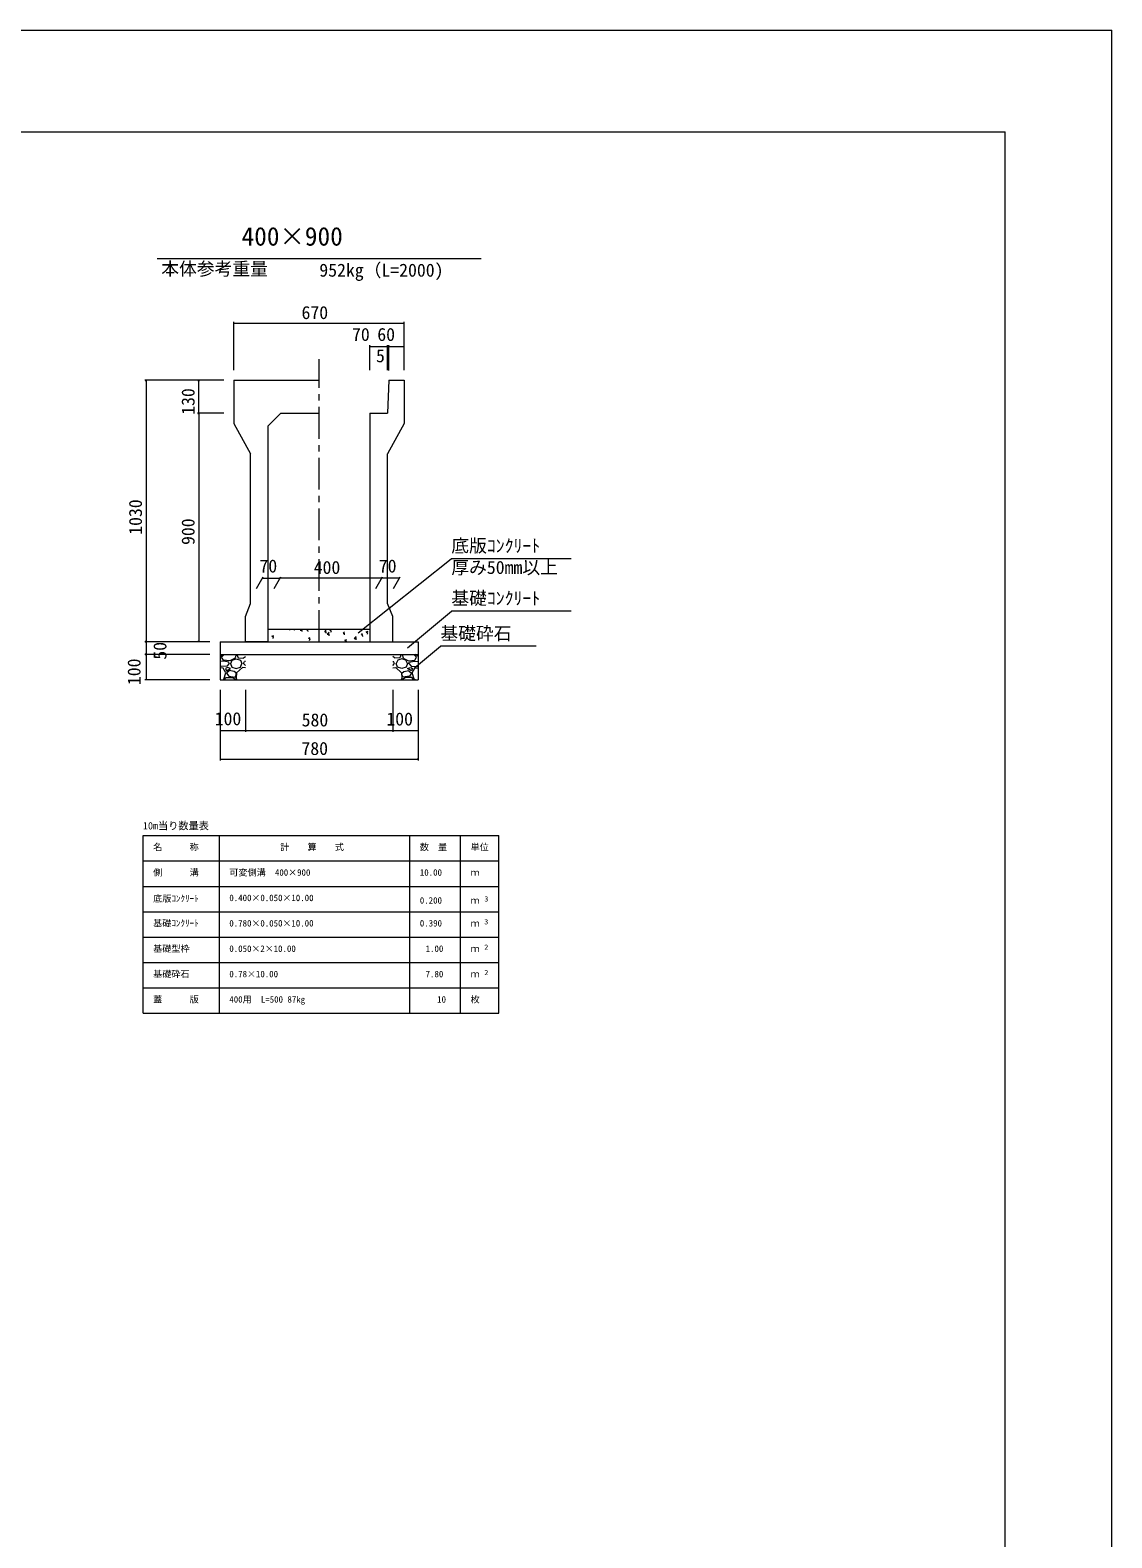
# Model space of a CAD drawing. Units: millimetres on the paper, scale 1:20. Extents: x 0 to 841, y 0 to 594.
# Drawn here: x 628 to 841, y 297 to 594 of the extents above; entities that cross this region are included whole.
import ezdxf
from ezdxf.enums import TextEntityAlignment as Align

# ---------------------------------------------------------------- set-up
doc = ezdxf.new("R2010")
doc.units = ezdxf.units.MM
doc.linetypes.add('USER1', pattern=[10, 6.25, -1.25, 1.25, -1.25])
for name, color, linetype, lineweight in [('D-STR-DIM（寸法）', 7, 'Continuous', 18), ('D-STR-HTXT（旗揚げ）', 4, 'Continuous', 18), ('D-STR-STRn（構造物）', 5, 'Continuous', 18), ('D-STR（構造物外形線）', 1, 'Continuous', 18), ('D-TTL(外枠）', 2, 'Continuous', 18), ('DEFPOINTS_2', 8, 'Continuous', 18)]:
    doc.layers.add(name, color=color, linetype=linetype, lineweight=lineweight)
doc.layers.add('D-STR-TXT（文字）', color=7, linetype='Continuous')
doc.styles.add('ＭＳ ゴシック', font='')
doc.styles.get('ＭＳ ゴシック').set_extended_font_data('MS Gothic')

msp = doc.modelspace()

# ---------------------------------------------------------------- linework, layer by layer
at = {"layer": 'D-STR-DIM（寸法）'}
for p, q in [((668.15, 527.025), (668.15, 536.514)), ((668.15, 536.264), (668.3, 536.289)), ((668.15, 536.264), (668.17, 536.264)), ((668.3, 536.239), (668.15, 536.264)), ((668.17, 536.264), (701.63, 536.264)), ((701.5, 536.289), (701.65, 536.264)), ((701.65, 536.264), (701.5, 536.239)), ((701.65, 536.264), (701.63, 536.264)), ((701.65, 527.025), (701.65, 536.514)), ((694.9, 527.025), (694.9, 531.931)), ((694.9, 531.681), (695.05, 531.706)), ((694.9, 531.681), (694.92, 531.681)), ((695.05, 531.656), (694.9, 531.681)), ((694.92, 531.681), (698.38, 531.681)), ((698.25, 531.706), (698.4, 531.681)), ((698.4, 531.681), (698.25, 531.656)), ((698.4, 531.681), (698.38, 531.681)), ((698.4, 527.025), (698.4, 531.931)), ((698.4, 527.025), (698.4, 531.931)), ((698.4, 531.681), (698.55, 531.706)), ((698.4, 531.681), (698.42, 531.681)), ((698.55, 531.656), (698.4, 531.681)), ((698.628, 531.681), (698.42, 531.681)), ((698.498, 531.706), (698.648, 531.681)), ((698.648, 531.681), (698.498, 531.656)), ((698.648, 531.681), (698.628, 531.681)), ((698.648, 526.969), (698.648, 531.931)), ((698.648, 526.969), (698.648, 531.931)), ((698.648, 531.681), (698.798, 531.706)), ((698.648, 531.681), (698.668, 531.681)), ((698.798, 531.656), (698.648, 531.681)), ((698.668, 531.681), (701.63, 531.681)), ((701.5, 531.706), (701.65, 531.681)), ((701.65, 531.681), (701.5, 531.656)), ((701.65, 531.681), (701.63, 531.681)), ((701.65, 527.025), (701.65, 531.931)), ((666.15, 525.025), (650.603, 525.025)), ((650.828, 524.875), (650.853, 525.025)), ((650.853, 525.025), (650.853, 525.005)), ((650.853, 525.025), (650.878, 524.875)), ((650.853, 525.005), (650.853, 473.545)), ((666.15, 525.025), (660.963, 525.025)), ((661.188, 524.875), (661.213, 525.025)), ((661.213, 525.025), (661.213, 525.005)), ((661.213, 525.025), (661.238, 524.875)), ((661.213, 518.545), (661.213, 525.005)), ((666.15, 518.525), (660.963, 518.525)), ((666.15, 518.525), (660.963, 518.525)), ((661.213, 518.525), (661.188, 518.675)), ((661.188, 518.375), (661.213, 518.525)), ((661.238, 518.675), (661.213, 518.525)), ((661.213, 518.525), (661.213, 518.545)), ((661.213, 518.525), (661.213, 518.505)), ((661.213, 518.525), (661.238, 518.375)), ((661.213, 518.505), (661.213, 473.545)), ((672.554, 483.998), (673.89, 486.312)), ((673.746, 486.062), (673.896, 486.087)), ((673.746, 486.062), (673.766, 486.062)), ((673.896, 486.037), (673.746, 486.062)), ((673.766, 486.062), (677.226, 486.062)), ((676.054, 483.998), (677.39, 486.312)), ((676.054, 483.998), (677.39, 486.312)), ((677.096, 486.087), (677.246, 486.062)), ((677.246, 486.062), (677.096, 486.037)), ((677.246, 486.062), (677.226, 486.062)), ((677.246, 486.062), (677.396, 486.087)), ((677.246, 486.062), (677.266, 486.062)), ((677.396, 486.037), (677.246, 486.062)), ((697.226, 486.062), (677.266, 486.062)), ((696.054, 483.998), (697.39, 486.312)), ((696.054, 483.998), (697.39, 486.312)), ((697.096, 486.087), (697.246, 486.062)), ((697.246, 486.062), (697.096, 486.037)), ((697.246, 486.062), (697.226, 486.062)), ((697.246, 486.062), (697.396, 486.087)), ((697.246, 486.062), (697.266, 486.062)), ((697.396, 486.037), (697.246, 486.062)), ((700.726, 486.062), (697.266, 486.062)), ((699.554, 483.998), (700.89, 486.312)), ((700.596, 486.087), (700.746, 486.062)), ((700.746, 486.062), (700.596, 486.037)), ((700.746, 486.062), (700.726, 486.062)), ((663.4, 473.525), (650.603, 473.525)), ((663.4, 473.525), (650.603, 473.525)), ((650.853, 473.525), (650.828, 473.675)), ((650.828, 473.375), (650.853, 473.525)), ((650.878, 473.675), (650.853, 473.525)), ((650.853, 473.525), (650.853, 473.545)), ((650.853, 473.525), (650.853, 473.505)), ((650.853, 473.525), (650.878, 473.375)), ((650.853, 473.505), (650.853, 471.045)), ((663.4, 473.525), (660.963, 473.525)), ((661.213, 473.525), (661.188, 473.675)), ((661.238, 473.675), (661.213, 473.525)), ((661.213, 473.525), (661.213, 473.545)), ((663.4, 471.025), (650.603, 471.025)), ((663.4, 471.025), (650.603, 471.025)), ((650.853, 471.025), (650.828, 471.175)), ((650.828, 470.875), (650.853, 471.025)), ((650.878, 471.175), (650.853, 471.025)), ((650.853, 471.025), (650.853, 471.045)), ((650.853, 471.025), (650.853, 471.005)), ((650.853, 471.025), (650.878, 470.875)), ((650.853, 471.005), (650.853, 466.045)), ((663.4, 466.025), (650.603, 466.025)), ((650.853, 466.025), (650.828, 466.175)), ((650.878, 466.175), (650.853, 466.025)), ((650.853, 466.025), (650.853, 466.045)), ((665.4, 464.025), (665.4, 450.152)), ((665.4, 464.025), (665.4, 455.775)), ((670.4, 464.025), (670.4, 455.775)), ((670.4, 464.025), (670.4, 455.775)), ((699.4, 464.025), (699.4, 455.775)), ((699.4, 464.025), (699.4, 455.775)), ((704.4, 464.025), (704.4, 450.152)), ((704.4, 464.025), (704.4, 455.775)), ((665.4, 456.025), (665.55, 456.05)), ((665.4, 456.025), (665.42, 456.025)), ((665.55, 456), (665.4, 456.025)), ((665.42, 456.025), (670.38, 456.025)), ((670.25, 456.05), (670.4, 456.025)), ((670.4, 456.025), (670.25, 456)), ((670.4, 456.025), (670.38, 456.025)), ((670.4, 456.025), (670.55, 456.05)), ((670.4, 456.025), (670.42, 456.025)), ((670.55, 456), (670.4, 456.025)), ((670.42, 456.025), (699.38, 456.025)), ((699.25, 456.05), (699.4, 456.025)), ((699.4, 456.025), (699.25, 456)), ((699.4, 456.025), (699.38, 456.025)), ((699.4, 456.025), (699.55, 456.05)), ((699.4, 456.025), (699.42, 456.025)), ((699.55, 456), (699.4, 456.025)), ((699.42, 456.025), (704.38, 456.025)), ((704.25, 456.05), (704.4, 456.025)), ((704.4, 456.025), (704.25, 456)), ((704.4, 456.025), (704.38, 456.025)), ((665.4, 450.402), (665.55, 450.427)), ((665.4, 450.402), (665.42, 450.402)), ((665.55, 450.377), (665.4, 450.402)), ((665.42, 450.402), (704.38, 450.402)), ((704.25, 450.427), (704.4, 450.402)), ((704.4, 450.402), (704.25, 450.377)), ((704.4, 450.402), (704.38, 450.402))]:
    msp.add_line(p, q, dxfattribs=at)
at = {"layer": 'D-STR-HTXT（旗揚げ）'}
for p, q in [((653.008, 549), (716.792, 549)), ((692.593, 475.29), (710.944, 489.885)), ((734.542, 489.885), (710.944, 489.885)), ((702.306, 472.294), (710.951, 479.558)), ((734.549, 479.558), (710.951, 479.558)), ((703.717, 468.365), (708.801, 472.627)), ((727.664, 472.627), (708.801, 472.627)), ((650.272, 435.339), (720.272, 435.339)), ((650.272, 400.339), (650.272, 435.339)), ((665.272, 400.339), (665.272, 435.339)), ((702.772, 400.339), (702.772, 435.339)), ((712.772, 419.339), (712.772, 435.339)), ((712.772, 400.339), (712.772, 435.339)), ((720.272, 400.339), (720.272, 435.339)), ((650.272, 430.339), (720.272, 430.339)), ((650.272, 425.339), (720.272, 425.339)), ((650.272, 420.339), (720.272, 420.339)), ((650.272, 415.339), (720.272, 415.339)), ((650.272, 410.339), (720.272, 410.339)), ((650.272, 405.339), (720.272, 405.339)), ((650.272, 400.339), (720.272, 400.339))]:
    msp.add_line(p, q, dxfattribs=at)
at = {"layer": 'D-STR-STRn（構造物）', "color": 7, "linetype": 'USER1'}
msp.add_line((684.9, 473.525), (684.9, 529.18), dxfattribs=at)
at = {"layer": 'D-STR-STRn（構造物）', "color": 7}
for p, q in [((674.9, 476.025), (694.9, 476.025)), ((679.161, 475.83), (679.125, 476.025)), ((680.042, 475.804), (680.116, 476.025)), ((681.163, 475.827), (681.353, 476.025)), ((681.163, 475.827), (681.608, 475.758)), ((681.565, 475.536), (681.51, 476.01)), ((682.487, 475.821), (682.659, 476.025)), ((682.487, 475.821), (682.786, 475.795)), ((682.747, 475.516), (682.689, 475.829)), ((686.073, 475.507), (686.314, 475.794)), ((686.073, 475.507), (686.372, 475.481)), ((686.333, 475.202), (686.276, 475.516)), ((686.499, 475), (686.889, 475.406)), ((687.018, 475.848), (687.368, 475.983)), ((687.018, 475.848), (687.267, 475.681)), ((687.228, 475.403), (687.329, 475.705)), ((689.66, 475.193), (689.901, 475.48)), ((689.92, 474.889), (689.862, 475.202)), ((694.204, 475.448), (694.554, 475.582)), ((694.204, 475.448), (694.453, 475.28)), ((694.413, 475.003), (694.515, 475.305)), ((675.632, 474.636), (675.982, 474.771)), ((675.632, 474.636), (675.88, 474.468)), ((675.841, 474.191), (675.942, 474.493)), ((682.817, 474.236), (683.167, 474.37)), ((682.817, 474.236), (683.066, 474.068)), ((683.027, 473.791), (683.128, 474.093)), ((686.499, 475), (686.944, 474.931)), ((686.902, 474.708), (686.846, 475.183)), ((689.66, 475.193), (689.958, 475.167)), ((690.003, 473.835), (690.353, 473.97)), ((690.003, 473.835), (690.252, 473.668)), ((690.257, 473.525), (690.314, 473.692)), ((691.835, 474.172), (692.225, 474.578)), ((691.835, 474.172), (692.28, 474.103)), ((692.238, 473.88), (692.183, 474.355)), ((693.246, 474.879), (693.487, 475.167)), ((693.246, 474.879), (693.545, 474.853)), ((693.506, 474.575), (693.448, 474.888))]:
    msp.add_line(p, q, dxfattribs=at)
at = {"layer": 'D-STR-STRn（構造物）'}
for p, q in [((665.4, 473.525), (704.4, 473.525)), ((665.4, 473.525), (665.4, 466.025)), ((704.4, 473.525), (704.4, 466.025)), ((665.4, 471.025), (704.4, 471.025)), ((665.4, 470.59), (665.963, 471.025)), ((666.163, 469.717), (665.4, 469.637)), ((665.708, 470.473), (666.205, 471.025)), ((666.068, 469.87), (665.718, 470.47)), ((667.305, 469.783), (666.055, 469.883)), ((667.157, 469.476), (666.157, 469.726)), ((667.209, 469.22), (667.159, 469.47)), ((668.361, 470.319), (667.311, 469.769)), ((667.507, 469.223), (667.807, 469.923)), ((667.809, 469.923), (668.609, 470.173)), ((668.56, 471.023), (668.36, 470.323)), ((668.607, 470.173), (669.407, 469.873)), ((668.73, 471.025), (669, 470.384)), ((669.005, 470.37), (670.055, 470.32)), ((669.409, 469.871), (669.709, 469.221)), ((670.057, 469.224), (670.207, 469.624)), ((670.059, 470.327), (670.4, 470.59)), ((670.4, 469.637), (670.213, 469.617)), ((699.741, 470.327), (699.4, 470.59)), ((699.4, 469.637), (699.587, 469.617)), ((699.742, 469.224), (699.592, 469.624)), ((700.794, 470.37), (699.744, 470.32)), ((700.39, 469.871), (700.09, 469.221)), ((701.193, 470.173), (700.393, 469.873)), ((701.069, 471.025), (700.799, 470.384)), ((701.991, 469.923), (701.191, 470.173)), ((701.239, 471.023), (701.439, 470.323)), ((701.439, 470.319), (702.489, 469.769)), ((702.292, 469.223), (701.992, 469.923)), ((702.494, 469.783), (703.744, 469.883)), ((702.59, 469.22), (702.64, 469.47)), ((702.643, 469.476), (703.643, 469.726)), ((704.091, 470.473), (703.594, 471.025)), ((703.637, 469.717), (704.4, 469.637)), ((703.731, 469.87), (704.081, 470.47)), ((704.4, 470.59), (703.837, 471.025)), ((665.607, 468.639), (665.4, 468.865)), ((666.01, 468.318), (665.4, 468.369)), ((666.755, 468.726), (665.605, 468.626)), ((666.569, 467.426), (666.019, 468.326)), ((666.159, 466.171), (666.559, 467.421)), ((666.205, 466.025), (666.608, 466.473)), ((666.507, 468.273), (666.707, 467.773)), ((666.858, 468.421), (666.508, 468.271)), ((666.608, 466.473), (667.908, 466.473)), ((666.707, 467.774), (667.457, 468.224)), ((666.707, 467.325), (667.107, 466.725)), ((667.208, 467.823), (666.708, 467.323)), ((667.208, 469.223), (666.758, 468.723)), ((667.46, 468.224), (666.86, 468.424)), ((667.11, 466.721), (668.36, 466.571)), ((668.214, 467.676), (667.214, 467.826)), ((667.454, 469.224), (667.754, 468.524)), ((667.755, 468.519), (668.605, 468.269)), ((667.907, 466.484), (668.557, 466.034)), ((668.619, 467.312), (668.219, 467.662)), ((668.36, 466.574), (668.61, 467.024)), ((668.6, 466.334), (668.73, 466.025)), ((668.656, 467.375), (668.606, 466.325)), ((668.608, 467.023), (668.608, 467.323)), ((668.611, 468.27), (669.461, 468.52)), ((669.81, 468.423), (668.66, 467.373)), ((669.457, 468.525), (669.707, 469.225)), ((670.4, 468.369), (669.81, 468.418)), ((670.4, 468.865), (670.057, 469.239)), ((699.4, 468.865), (699.743, 469.239)), ((699.4, 468.369), (699.99, 468.418)), ((699.99, 468.423), (701.14, 467.373)), ((700.343, 468.525), (700.093, 469.225)), ((701.188, 468.27), (700.338, 468.52)), ((701.199, 466.334), (701.069, 466.025)), ((701.143, 467.375), (701.193, 466.325)), ((701.181, 467.312), (701.581, 467.662)), ((701.44, 466.574), (701.19, 467.024)), ((701.191, 467.023), (701.191, 467.323)), ((702.045, 468.519), (701.195, 468.269)), ((701.893, 466.484), (701.243, 466.034)), ((702.689, 466.721), (701.439, 466.571)), ((701.585, 467.676), (702.585, 467.826)), ((703.191, 466.473), (701.891, 466.473)), ((702.345, 469.224), (702.045, 468.524)), ((702.339, 468.224), (702.939, 468.424)), ((703.093, 467.774), (702.343, 468.224)), ((702.591, 469.223), (703.041, 468.723)), ((702.591, 467.823), (703.091, 467.323)), ((703.093, 467.325), (702.693, 466.725)), ((702.942, 468.421), (703.292, 468.271)), ((703.045, 468.726), (704.195, 468.626)), ((703.293, 468.273), (703.093, 467.773)), ((703.594, 466.025), (703.191, 466.473)), ((703.23, 467.426), (703.78, 468.326)), ((703.64, 466.171), (703.24, 467.421)), ((703.79, 468.318), (704.4, 468.369)), ((704.193, 468.639), (704.4, 468.865)), ((665.4, 466.025), (704.4, 466.025)), ((665.963, 466.025), (666.159, 466.177)), ((703.837, 466.025), (703.641, 466.177))]:
    msp.add_line(p, q, dxfattribs=at)
at = {"layer": 'D-STR（構造物外形線）'}
for p, q in [((668.15, 525.025), (684.9, 525.025)), ((668.15, 525.025), (668.15, 516.525)), ((698.65, 525.025), (698.4, 518.525)), ((698.65, 525.025), (701.65, 525.025)), ((701.65, 525.025), (701.65, 516.525)), ((677.4, 518.525), (674.9, 516.025)), ((677.4, 518.525), (684.9, 518.525)), ((694.9, 518.525), (694.9, 473.525)), ((694.9, 518.525), (698.4, 518.525)), ((668.15, 516.525), (671.4, 510.525)), ((674.9, 473.525), (674.9, 516.025)), ((701.65, 516.525), (698.4, 510.525)), ((671.4, 481.025), (671.4, 510.525)), ((698.4, 481.025), (698.4, 510.525)), ((670.4, 478.525), (671.4, 481.025)), ((670.4, 473.525), (670.4, 478.525)), ((699.4, 478.525), (698.4, 481.025)), ((699.4, 473.525), (699.4, 478.525)), ((674.9, 473.525), (670.4, 473.525)), ((694.9, 473.525), (699.4, 473.525))]:
    msp.add_line(p, q, dxfattribs=at)
at = {"layer": 'D-TTL(外枠）'}
for p in [(25, 574), (820, 20)]:
    msp.add_line(p, (820, 574), dxfattribs=at)
at = {"layer": 'DEFPOINTS_2'}
for p in [(0, 594), (841, 0)]:
    msp.add_line(p, (841, 594), dxfattribs=at)

# ---------------------------------------------------------------- texts
at = {"layer": 'D-STR-DIM（寸法）', "style": 'ＭＳ ゴシック'}
for s, p in [('670', (681.453, 536.314)), ('70', (691.393, 532.006)), ('60', (696.372, 532.006)), ('5', (696.114, 527.81)), ('70', (673.168, 486.387)), ('400', (683.852, 486.112)), ('70', (696.668, 486.387)), ('100', (664.355, 456.304)), ('580', (681.48, 456.075)), ('100', (698.156, 456.254)), ('780', (681.435, 450.452))]:
    msp.add_text(s, height=2.566, dxfattribs=at).set_placement(p, align=Align.BOTTOM_LEFT)
for s, p in [('130', (661.163, 518.231)), ('1030', (650.803, 494.594)), ('900', (661.163, 492.587)), ('50', (655.622, 469.992)), ('100', (650.528, 464.981))]:
    msp.add_text(s, height=2.566, rotation=90, dxfattribs=at).set_placement(p, align=Align.BOTTOM_LEFT)
at = {"layer": 'D-STR-TXT（文字）', "style": 'ＭＳ ゴシック'}
for s, height, p in [('400×900', 3.666, (669.634, 550.449)), ('本体参考重量', 2.566, (653.839, 544.933)), ('952kg（L=2000)', 2.566, (684.959, 544.67)), ('底版ｺﾝｸﾘｰﾄ', 2.566, (710.944, 490.385)), ('厚み50mm以上', 2.566, (710.944, 486.113)), ('基礎ｺﾝｸﾘｰﾄ', 2.566, (710.951, 480.058)), ('基礎砕石', 2.566, (708.801, 473.127)), ('10m当り数量表', 1.466, (650.218, 436.102)), ('名\u3000\u3000\u3000称', 1.283, (652.234, 432.041)), ('計\u3000\u3000算\u3000\u3000式', 1.283, (677.238, 432.041)), ('数\u3000量', 1.283, (704.734, 432.041)), ('単位', 1.283, (714.734, 432.041)), ('側\u3000\u3000\u3000溝', 1.283, (652.234, 427.041)), ('可変側溝\u3000400×900', 1.283, (667.234, 427.041)), ('10.00', 1.283, (704.747, 427.041)), ('ｍ', 1.283, (714.734, 427.041)), ('底版ｺﾝｸﾘｰﾄ', 1.283, (652.234, 421.908)), ('0.400×0.050×10.00', 1.283, (667.234, 422.041)), ('0.200', 1.283, (704.747, 421.541)), ('ｍ', 1.283, (714.734, 421.541)), ('3', 1.026, (717.435, 422.043)), ('基礎ｺﾝｸﾘｰﾄ', 1.283, (652.234, 417.041)), ('3', 1.026, (717.435, 417.543)), ('0.780×0.050×10.00', 1.283, (667.234, 417.041)), ('0.390', 1.283, (704.747, 417.041)), ('ｍ', 1.283, (714.734, 417.041)), ('基礎型枠', 1.283, (652.234, 412.041)), ('0.050×2×10.00', 1.283, (667.234, 412.041)), ('1.00', 1.283, (705.884, 412.041)), ('ｍ', 1.283, (714.734, 412.041)), ('2', 1.026, (717.435, 412.543)), ('基礎砕石', 1.283, (652.234, 407.041)), ('0.78×10.00', 1.283, (667.234, 407.041)), ('7.80', 1.283, (705.884, 407.041)), ('ｍ', 1.283, (714.734, 407.041)), ('2', 1.026, (717.435, 407.543)), ('蓋\u3000\u3000\u3000版', 1.283, (652.234, 402.041)), ('400用\u3000L=500 87kg', 1.283, (667.234, 402.041)), ('10', 1.283, (708.158, 402.041)), ('枚', 1.283, (714.734, 402.041))]:
    msp.add_text(s, height=height, dxfattribs=at).set_placement(p, align=Align.BOTTOM_LEFT)

doc.saveas('drawing.dxf')
